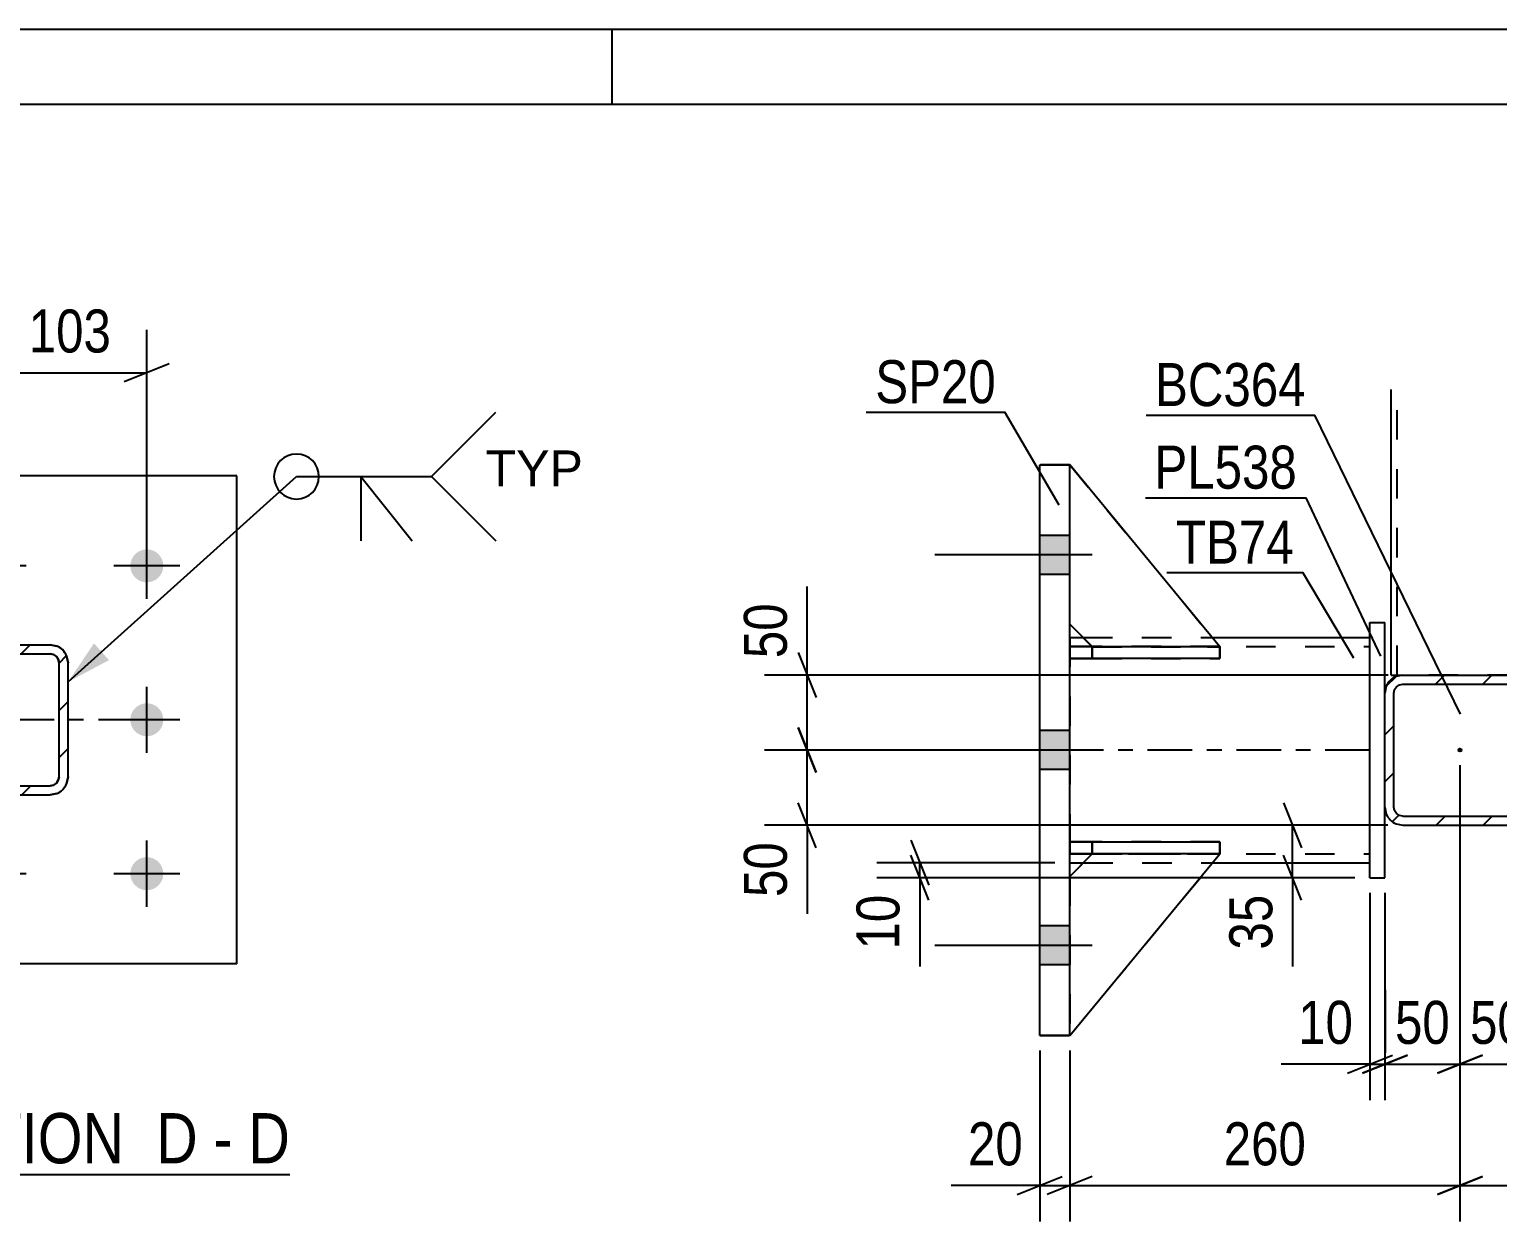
# Model space of a CAD drawing. Header units: millimetres. Extents: x 0 to 594, y 0 to 420.
# Drawn here: x 345.2 to 443, y 340.6 to 420 of the extents above; entities that cross this region are included whole.
import ezdxf

# ---------------------------------------------------------------- set-up
doc = ezdxf.new("R2010")
doc.units = ezdxf.units.MM
doc.linetypes.add('DXK_LINE_DOT2', pattern=[3.9198, 1.9599, -1.9599])
doc.linetypes.add('DXK_LINE_DOT3', pattern=[5.9187, 2.979, -0.9799, 0.9799, -0.9799])
doc.styles.add('Arial', font='ARIAL.TTF', dxfattribs={"height": 0.2})
doc.styles.add('Arial Narrow', font='ARIALN.TTF', dxfattribs={"height": 0.2})

# ---------------------------------------------------------------- blocks, each defined once
blk = doc.blocks.new('Unknown-570345895-1135 - 11720')
at = {"color": 5, "linetype": 'Continuous'}
for p, q in [((594, 420), (0, 420)), ((384, 415), (384, 420)), ((589, 415), (5, 415))]:
    blk.add_line(p, q, dxfattribs=at)
blk = doc.blocks.new('Unknown-570345895-14 - 3720')
at = {"color": 6, "linetype": 'Continuous'}
blk.add_line((334.454, 343.733), (362.525, 343.733), dxfattribs=at)
at = {"color": 0, "linetype": 'Continuous'}
for points in [[(352.563, 344.483), (352.563, 347.983), (334.454, 347.983), (334.454, 344.483)], [(356.381, 344.483), (356.381, 347.983), (353.613, 347.983), (353.613, 344.483)], [(358.706, 344.483), (358.706, 347.983), (357.431, 347.983), (357.431, 344.483)], [(362.525, 344.483), (362.525, 347.983), (359.756, 347.983), (359.756, 344.483)]]:
    blk.add_wipeout(points, dxfattribs=at)
at = {"color": 7, "linetype": 'Continuous', "style": 'Arial Narrow'}
for s, height, p in [('SECTION ', 3.3405, (334.454, 344.483)), ('D', 3.34, (353.613, 344.483)), ('D', 3.34, (359.756, 344.483)), ('-', 3.34, (357.431, 344.483))]:
    blk.add_text(s, height=height, dxfattribs=at).set_placement(p)
blk = doc.blocks.new('Part-570345895-3762 - 3720')
at = {"linetype": 'Continuous'}
h = blk.add_hatch(dxfattribs=at)
h.set_pattern_fill('', scale=0.7, style=0, pattern_type=0)
h.set_pattern_definition([(45, (338.936, 379.0197), (-1.57154, 1.57154), [])])
h.paths.add_polyline_path([(346.536, 379.02), (338.936, 379.02), (338.477, 378.928), (338.087, 378.668), (337.827, 378.279), (337.736, 377.82), (337.736, 370.22), (337.827, 369.761), (338.087, 369.371), (338.477, 369.111), (338.936, 369.02), (346.536, 369.02), (346.995, 369.111), (347.385, 369.371), (347.645, 369.761), (347.736, 370.22), (347.736, 377.82), (347.645, 378.279), (347.385, 378.668), (346.995, 378.928)])
h.paths.add_polyline_path([(347.09, 378.049), (347.136, 377.82), (347.136, 370.22), (347.09, 369.99), (346.96, 369.795), (346.766, 369.665), (346.536, 369.62), (338.936, 369.62), (338.706, 369.665), (338.512, 369.795), (338.382, 369.99), (338.336, 370.22), (338.336, 377.82), (338.382, 378.049), (338.512, 378.244), (338.706, 378.374), (338.936, 378.42), (346.536, 378.42), (346.766, 378.374), (346.96, 378.244)])
at = {"color": 7, "linetype": 'DXK_LINE_DOT3'}
for p, q in [((342.736, 364.02), (342.736, 384.02)), ((352.736, 374.02), (332.736, 374.02))]:
    blk.add_line(p, q, dxfattribs=at)
at = {"color": 7, "linetype": 'DXK_LINE_DOT2'}
for p, q in [((338.477, 378.928), (338.936, 379.02)), ((338.936, 379.02), (346.536, 379.02)), ((346.536, 379.02), (346.995, 378.928)), ((337.736, 377.82), (337.827, 378.279)), ((337.736, 370.22), (337.736, 377.82)), ((338.382, 378.049), (338.336, 377.82)), ((338.336, 370.22), (338.336, 377.82)), ((338.512, 378.244), (338.382, 378.049)), ((338.706, 378.374), (338.512, 378.244)), ((338.936, 378.42), (338.706, 378.374)), ((338.936, 378.42), (346.536, 378.42)), ((346.766, 378.374), (346.536, 378.42)), ((346.96, 378.244), (346.766, 378.374)), ((347.09, 378.049), (346.96, 378.244)), ((347.136, 377.82), (347.09, 378.049)), ((347.136, 370.22), (347.136, 377.82)), ((347.645, 378.279), (347.736, 377.82)), ((347.736, 370.22), (347.736, 377.82)), ((337.827, 369.761), (337.736, 370.22)), ((338.336, 370.22), (338.382, 369.99)), ((338.382, 369.99), (338.512, 369.795)), ((346.96, 369.795), (347.09, 369.99)), ((347.09, 369.99), (347.136, 370.22)), ((347.736, 370.22), (347.645, 369.761)), ((338.936, 369.02), (338.477, 369.111)), ((338.512, 369.795), (338.706, 369.665)), ((338.706, 369.665), (338.936, 369.62)), ((338.936, 369.62), (346.536, 369.62)), ((338.936, 369.02), (346.536, 369.02)), ((346.536, 369.62), (346.766, 369.665)), ((346.995, 369.111), (346.536, 369.02)), ((346.766, 369.665), (346.96, 369.795))]:
    blk.add_line(p, q, dxfattribs=at)
at = {"color": 2, "linetype": 'Continuous'}
for p, q in [((338.936, 379.02), (338.477, 378.928)), ((338.936, 379.02), (346.536, 379.02)), ((346.995, 378.928), (346.536, 379.02)), ((337.827, 378.279), (337.736, 377.82)), ((337.736, 370.22), (337.736, 377.82)), ((338.336, 377.82), (338.382, 378.049)), ((338.336, 370.22), (338.336, 377.82)), ((338.382, 378.049), (338.512, 378.244)), ((338.512, 378.244), (338.706, 378.374)), ((338.706, 378.374), (338.936, 378.42)), ((338.936, 378.42), (346.536, 378.42)), ((346.536, 378.42), (346.766, 378.374)), ((346.766, 378.374), (346.96, 378.244)), ((346.96, 378.244), (347.09, 378.049)), ((347.09, 378.049), (347.136, 377.82)), ((347.136, 370.22), (347.136, 377.82)), ((347.736, 377.82), (347.645, 378.279)), ((347.736, 370.22), (347.736, 377.82)), ((337.736, 370.22), (337.827, 369.761)), ((338.382, 369.99), (338.336, 370.22)), ((338.512, 369.795), (338.382, 369.99)), ((347.09, 369.99), (346.96, 369.795)), ((347.136, 370.22), (347.09, 369.99)), ((347.645, 369.761), (347.736, 370.22)), ((338.477, 369.111), (338.936, 369.02)), ((338.706, 369.665), (338.512, 369.795)), ((338.936, 369.62), (338.706, 369.665)), ((338.936, 369.62), (346.536, 369.62)), ((338.936, 369.02), (346.536, 369.02)), ((346.766, 369.665), (346.536, 369.62)), ((346.536, 369.02), (346.995, 369.111)), ((346.96, 369.795), (346.766, 369.665))]:
    blk.add_line(p, q, dxfattribs=at)
at = {"color": 7, "linetype": 'DXK_LINE_DOT2'}
for centre, start, end in [((338.936, 377.82), 112.5, 157.5), ((346.536, 377.82), 22.5, 67.5), ((338.936, 370.22), 202.5, 247.5), ((346.536, 370.22), 292.5, 337.5)]:
    blk.add_arc(centre, 1.2, start, end, dxfattribs=at)
at = {"color": 2, "linetype": 'Continuous'}
for centre, start, end in [((338.936, 377.82), 112.5, 157.5), ((346.536, 377.82), 22.5, 67.5), ((338.936, 370.22), 202.5, 247.5), ((346.536, 370.22), 292.5, 337.5)]:
    blk.add_arc(centre, 1.2, start, end, dxfattribs=at)
blk = doc.blocks.new('Bolt-570345895-3738 - 3720')
at = {"linetype": 'Continuous'}
for points in [[(332.486, 383.17, -1), (332.486, 385.37, -1)], [(342.736, 383.17, -1), (342.736, 385.37, -1)], [(352.986, 383.17, -1), (352.986, 385.37, -1)], [(332.486, 372.92, -1), (332.486, 375.12, -1)], [(352.986, 372.92, -1), (352.986, 375.12, -1)], [(332.486, 362.67, -1), (332.486, 364.87, -1)], [(342.736, 362.67, -1), (342.736, 364.87, -1)], [(352.986, 362.67, -1), (352.986, 364.87, -1)]]:
    blk.add_hatch(color=1, dxfattribs=at).paths.add_polyline_path(points)
at = {"color": 1, "linetype": 'Continuous'}
for p, q in [((332.486, 382.07), (332.486, 386.47)), ((342.736, 382.07), (342.736, 386.47)), ((352.986, 382.07), (352.986, 386.47)), ((334.686, 384.27), (330.286, 384.27)), ((344.936, 384.27), (340.536, 384.27)), ((355.186, 384.27), (350.786, 384.27)), ((332.486, 371.82), (332.486, 376.22)), ((352.986, 371.82), (352.986, 376.22)), ((334.686, 374.02), (330.286, 374.02)), ((355.186, 374.02), (350.786, 374.02)), ((332.486, 361.57), (332.486, 365.97)), ((342.736, 361.57), (342.736, 365.97)), ((352.986, 361.57), (352.986, 365.97)), ((334.686, 363.77), (330.286, 363.77)), ((344.936, 363.77), (340.536, 363.77)), ((355.186, 363.77), (350.786, 363.77))]:
    blk.add_line(p, q, dxfattribs=at)
blk = doc.blocks.new('Part-570345895-3726 - 3720')
at = {"color": 2, "linetype": 'Continuous'}
for p, q in [((358.986, 390.27), (326.486, 390.27)), ((326.486, 357.77), (326.486, 390.27)), ((358.986, 357.77), (358.986, 390.27)), ((358.986, 357.77), (326.486, 357.77))]:
    blk.add_line(p, q, dxfattribs=at)
blk = doc.blocks.new('Part-570345895-3460 - 3407')
at = {"color": 2, "linetype": 'Continuous'}
for p, q in [((412.486, 390.998), (412.486, 390.998)), ((412.486, 390.998), (414.486, 390.998)), ((412.486, 352.998), (412.486, 390.998)), ((414.486, 390.998), (414.486, 390.998)), ((414.486, 352.998), (414.486, 390.998)), ((414.486, 352.998), (412.486, 352.998))]:
    blk.add_line(p, q, dxfattribs=at)
at = {"color": 7, "linetype": 'DXK_LINE_DOT2'}
for p, q in [((414.486, 390.998), (412.486, 390.998)), ((412.486, 390.998), (412.486, 390.998)), ((414.486, 390.998), (414.486, 390.998)), ((412.486, 352.998), (414.486, 352.998))]:
    blk.add_line(p, q, dxfattribs=at)
blk = doc.blocks.new('Part-570345895-3473 - 3407')
at = {"color": 7, "linetype": 'DXK_LINE_DOT2'}
for p, q in [((414.486, 380.389), (414.486, 390.998)), ((414.486, 390.998), (424.486, 378.889)), ((414.486, 390.998), (424.486, 378.889)), ((415.986, 378.889), (414.486, 380.389)), ((415.986, 378.889), (414.486, 380.389)), ((424.486, 378.889), (415.986, 378.889)), ((415.986, 378.889), (415.986, 378.889)), ((415.986, 378.889), (424.486, 378.889)), ((424.486, 378.889), (424.486, 378.889))]:
    blk.add_line(p, q, dxfattribs=at)
blk = doc.blocks.new('Part-570345895-3438 - 3407')
at = {"color": 2, "linetype": 'Continuous'}
for p, q in [((434.486, 380.499), (434.486, 380.499)), ((434.486, 380.499), (435.486, 380.499)), ((434.486, 363.499), (434.486, 380.499)), ((435.486, 380.499), (435.486, 380.499)), ((435.486, 375.798), (435.486, 380.499)), ((435.486, 363.499), (435.486, 368.198)), ((434.486, 363.499), (434.486, 363.499)), ((434.486, 363.499), (435.486, 363.499)), ((435.486, 363.499), (435.486, 363.499))]:
    blk.add_line(p, q, dxfattribs=at)
at = {"color": 7, "linetype": 'DXK_LINE_DOT2'}
for p, q in [((434.486, 380.499), (435.486, 380.499)), ((435.486, 368.198), (435.486, 375.798)), ((434.486, 363.499), (435.486, 363.499))]:
    blk.add_line(p, q, dxfattribs=at)
blk = doc.blocks.new('Part-570345895-3486 - 3407')
at = {"color": 2, "linetype": 'Continuous'}
for p, q in [((414.486, 379.498), (415.377, 379.498)), ((423.983, 379.498), (434.486, 379.498)), ((414.486, 364.498), (415.396, 364.498)), ((423.998, 364.498), (434.486, 364.498))]:
    blk.add_line(p, q, dxfattribs=at)
at = {"color": 7, "linetype": 'DXK_LINE_DOT2'}
for p, q in [((414.486, 379.498), (414.486, 364.498)), ((414.486, 378.898), (434.486, 378.898)), ((415.377, 379.498), (423.983, 379.498)), ((434.486, 364.498), (434.486, 379.498)), ((414.486, 365.098), (434.486, 365.098)), ((415.396, 364.498), (423.998, 364.498))]:
    blk.add_line(p, q, dxfattribs=at)
at = {"color": 7, "linetype": 'DXK_LINE_DOT3'}
blk.add_line((434.486, 371.998), (414.486, 371.998), dxfattribs=at)
blk = doc.blocks.new('Bolt-570345895-3424 - 3407')
at = {"linetype": 'Continuous'}
for points in [[(414.486, 383.698), (414.486, 386.298), (412.486, 386.298), (412.486, 383.698)], [(414.486, 383.698), (414.486, 386.298), (412.486, 386.298), (412.486, 383.698)], [(414.486, 383.698), (414.486, 386.298), (412.486, 386.298), (412.486, 383.698)], [(414.486, 370.698), (414.486, 373.298), (412.486, 373.298), (412.486, 370.698)], [(414.486, 370.698), (414.486, 373.298), (412.486, 373.298), (412.486, 370.698)], [(414.486, 357.698), (414.486, 360.298), (412.486, 360.298), (412.486, 357.698)], [(414.486, 357.698), (414.486, 360.298), (412.486, 360.298), (412.486, 357.698)], [(414.486, 357.698), (414.486, 360.298), (412.486, 360.298), (412.486, 357.698)]]:
    blk.add_hatch(color=1, dxfattribs=at).paths.add_polyline_path(points)
at = {"color": 1, "linetype": 'Continuous'}
for p, q in [((414.486, 386.298), (412.486, 386.298)), ((414.486, 386.298), (412.486, 386.298)), ((414.486, 386.298), (412.486, 386.298)), ((415.986, 384.998), (405.486, 384.998)), ((415.986, 384.998), (405.486, 384.998)), ((415.986, 384.998), (405.486, 384.998)), ((414.486, 383.698), (412.486, 383.698)), ((414.486, 383.698), (412.486, 383.698)), ((414.486, 383.698), (412.486, 383.698)), ((414.486, 373.298), (412.486, 373.298)), ((414.486, 373.298), (412.486, 373.298)), ((415.986, 371.998), (405.486, 371.998)), ((415.986, 371.998), (405.486, 371.998)), ((414.486, 370.698), (412.486, 370.698)), ((414.486, 370.698), (412.486, 370.698)), ((414.486, 360.298), (412.486, 360.298)), ((414.486, 360.298), (412.486, 360.298)), ((414.486, 360.298), (412.486, 360.298)), ((415.986, 358.998), (405.486, 358.998)), ((415.986, 358.998), (405.486, 358.998)), ((415.986, 358.998), (405.486, 358.998)), ((414.486, 357.698), (412.486, 357.698)), ((414.486, 357.698), (412.486, 357.698)), ((414.486, 357.698), (412.486, 357.698))]:
    blk.add_line(p, q, dxfattribs=at)
blk = doc.blocks.new('Part-570345895-3469 - 3407')
at = {"color": 7, "linetype": 'DXK_LINE_DOT2'}
for p, q in [((414.486, 378.899), (415.986, 378.899)), ((424.486, 378.899), (414.486, 378.898)), ((414.486, 378.898), (414.486, 378.899)), ((414.486, 378.899), (414.486, 378.098)), ((415.986, 378.899), (424.486, 378.899)), ((415.986, 378.899), (415.986, 378.099)), ((424.486, 378.899), (424.486, 378.099)), ((415.986, 378.099), (414.486, 378.099)), ((424.486, 378.099), (414.486, 378.098)), ((424.486, 378.099), (415.986, 378.099))]:
    blk.add_line(p, q, dxfattribs=at)
blk = doc.blocks.new('Part-570345895-3470 - 3407')
at = {"color": 7, "linetype": 'DXK_LINE_DOT2'}
for p, q in [((414.486, 365.899), (415.986, 365.899)), ((424.486, 365.899), (414.486, 365.898)), ((414.486, 365.898), (414.486, 365.899)), ((414.486, 365.899), (414.486, 365.098)), ((415.986, 365.099), (414.486, 365.099)), ((424.486, 365.099), (414.486, 365.098)), ((415.986, 365.899), (424.486, 365.899)), ((415.986, 365.899), (415.986, 365.099)), ((424.486, 365.099), (415.986, 365.099)), ((424.486, 365.899), (424.486, 365.099))]:
    blk.add_line(p, q, dxfattribs=at)
blk = doc.blocks.new('Part-570345895-3471 - 3407')
at = {"color": 2, "linetype": 'Continuous'}
for p, q in [((414.486, 378.898), (423.66, 378.899)), ((414.486, 378.898), (414.486, 378.899)), ((414.486, 378.098), (414.486, 378.898)), ((424.486, 378.899), (424.478, 378.899)), ((424.486, 378.099), (424.486, 378.899)), ((424.486, 378.099), (414.486, 378.098)), ((414.486, 378.098), (414.486, 378.099))]:
    blk.add_line(p, q, dxfattribs=at)
at = {"color": 7, "linetype": 'DXK_LINE_DOT2'}
for p, q in [((414.486, 378.099), (414.486, 378.899)), ((415.986, 378.899), (414.486, 378.899)), ((415.986, 378.099), (415.986, 378.899)), ((415.986, 378.899), (424.478, 378.899)), ((423.66, 378.899), (424.478, 378.899)), ((414.486, 378.099), (415.986, 378.099)), ((415.986, 378.099), (424.486, 378.099))]:
    blk.add_line(p, q, dxfattribs=at)
blk = doc.blocks.new('Part-570345895-3472 - 3407')
at = {"color": 2, "linetype": 'Continuous'}
for p, q in [((414.486, 365.898), (424.486, 365.899)), ((414.486, 365.898), (414.486, 365.899)), ((414.486, 365.098), (414.486, 365.898)), ((424.486, 365.099), (414.486, 365.098)), ((414.486, 365.098), (414.486, 365.099)), ((424.486, 365.099), (424.486, 365.899))]:
    blk.add_line(p, q, dxfattribs=at)
at = {"color": 7, "linetype": 'DXK_LINE_DOT2'}
for p, q in [((414.486, 365.099), (414.486, 365.899)), ((415.986, 365.899), (414.486, 365.899)), ((414.486, 365.099), (415.986, 365.099)), ((415.986, 365.099), (415.986, 365.899)), ((424.486, 365.899), (415.986, 365.899)), ((415.986, 365.099), (424.486, 365.099))]:
    blk.add_line(p, q, dxfattribs=at)
blk = doc.blocks.new('Part-570345895-3474 - 3407')
at = {"color": 2, "linetype": 'Continuous'}
for p, q in [((424.486, 378.889), (414.486, 390.998)), ((415.976, 378.898), (414.486, 380.389)), ((423.66, 378.889), (424.486, 378.889)), ((424.486, 378.889), (424.486, 378.889))]:
    blk.add_line(p, q, dxfattribs=at)
at = {"color": 7, "linetype": 'DXK_LINE_DOT2'}
for p, q in [((414.486, 380.389), (414.486, 390.998)), ((414.486, 390.998), (424.486, 378.889)), ((415.986, 378.889), (414.486, 380.389)), ((415.986, 378.889), (415.976, 378.898)), ((424.486, 378.889), (415.986, 378.889)), ((415.986, 378.889), (415.986, 378.889)), ((415.986, 378.889), (423.66, 378.889))]:
    blk.add_line(p, q, dxfattribs=at)
blk = doc.blocks.new('Part-570345895-3475 - 3407')
at = {"color": 7, "linetype": 'DXK_LINE_DOT2'}
for p, q in [((415.986, 365.088), (414.486, 363.588)), ((414.486, 352.998), (424.486, 365.088)), ((414.486, 363.588), (415.986, 365.088)), ((414.486, 352.998), (424.486, 365.088)), ((424.486, 365.088), (415.986, 365.088)), ((415.986, 365.088), (415.986, 365.088)), ((415.986, 365.088), (424.486, 365.088)), ((424.486, 365.088), (424.486, 365.088)), ((414.486, 363.588), (414.486, 352.998))]:
    blk.add_line(p, q, dxfattribs=at)
blk = doc.blocks.new('Part-570345895-3476 - 3407')
at = {"color": 2, "linetype": 'Continuous'}
for p, q in [((415.986, 365.088), (414.486, 363.588)), ((414.486, 352.998), (424.486, 365.088)), ((424.486, 365.088), (415.986, 365.088)), ((415.986, 365.088), (415.986, 365.088)), ((424.486, 365.088), (424.486, 365.088))]:
    blk.add_line(p, q, dxfattribs=at)
at = {"color": 7, "linetype": 'DXK_LINE_DOT2'}
for p, q in [((414.486, 363.588), (415.986, 365.088)), ((414.486, 352.998), (424.486, 365.088)), ((415.986, 365.088), (424.486, 365.088)), ((414.486, 363.588), (414.486, 352.998))]:
    blk.add_line(p, q, dxfattribs=at)
blk = doc.blocks.new('Part-570345895-3499 - 3407')
at = {"linetype": 'Continuous'}
h = blk.add_hatch(dxfattribs=at)
h.set_pattern_fill('', scale=0.7, style=0, pattern_type=0)
h.set_pattern_definition([(45, (436.227, 376.9065), (-1.57154, 1.57154), [])])
h.paths.add_polyline_path([(436.686, 376.998), (436.227, 376.907), (435.838, 376.646), (435.577, 376.257), (435.486, 375.798), (435.486, 368.198), (435.577, 367.739), (435.838, 367.349), (436.227, 367.089), (436.686, 366.998), (444.286, 366.998), (444.745, 367.089), (445.135, 367.349), (445.395, 367.739), (445.486, 368.198), (445.486, 375.798), (445.395, 376.257), (445.135, 376.646), (444.745, 376.907), (444.286, 376.998)])
h.paths.add_polyline_path([(444.286, 376.398), (444.516, 376.352), (444.71, 376.222), (444.84, 376.027), (444.886, 375.798), (444.886, 368.198), (444.84, 367.968), (444.71, 367.774), (444.516, 367.644), (444.286, 367.598), (436.686, 367.598), (436.457, 367.644), (436.262, 367.774), (436.132, 367.968), (436.086, 368.198), (436.086, 375.798), (436.132, 376.027), (436.262, 376.222), (436.457, 376.352), (436.686, 376.398)])
blk.add_hatch(color=246, dxfattribs=at).paths.add_polyline_path([(440.486, 371.898, -1), (440.486, 372.098, -1)])
at = {"color": 2, "linetype": 'Continuous'}
for p, q in [((436.686, 376.998), (436.227, 376.907)), ((436.686, 376.998), (436.686, 376.998)), ((436.686, 376.998), (444.286, 376.998)), ((444.286, 376.998), (444.286, 376.998)), ((444.745, 376.907), (444.286, 376.998)), ((435.577, 376.257), (435.486, 375.798)), ((435.486, 375.798), (435.486, 375.798)), ((435.486, 368.198), (435.486, 375.798)), ((436.086, 375.798), (436.132, 376.027)), ((436.086, 375.798), (436.086, 375.798)), ((436.086, 368.198), (436.086, 375.798)), ((436.132, 376.027), (436.262, 376.222)), ((436.262, 376.222), (436.457, 376.352)), ((436.457, 376.352), (436.686, 376.398)), ((436.686, 376.398), (436.686, 376.398)), ((436.686, 376.398), (444.286, 376.398)), ((444.286, 376.398), (444.286, 376.398)), ((444.286, 376.398), (444.516, 376.352)), ((444.516, 376.352), (444.71, 376.222)), ((444.71, 376.222), (444.84, 376.027)), ((444.84, 376.027), (444.886, 375.798)), ((444.886, 375.798), (444.886, 375.798)), ((444.886, 368.198), (444.886, 375.798)), ((445.486, 375.798), (445.395, 376.257)), ((445.486, 375.798), (445.486, 375.798)), ((445.486, 368.198), (445.486, 375.798)), ((435.486, 368.198), (435.486, 368.198)), ((435.486, 368.198), (435.577, 367.739)), ((436.086, 368.198), (436.086, 368.198)), ((436.132, 367.968), (436.086, 368.198)), ((436.262, 367.774), (436.132, 367.968)), ((444.84, 367.968), (444.71, 367.774)), ((444.886, 368.198), (444.84, 367.968)), ((444.886, 368.198), (444.886, 368.198)), ((445.395, 367.739), (445.486, 368.198)), ((445.486, 368.198), (445.486, 368.198)), ((436.227, 367.089), (436.686, 366.998)), ((436.457, 367.644), (436.262, 367.774)), ((436.686, 367.598), (436.457, 367.644)), ((436.686, 367.598), (436.686, 367.598)), ((436.686, 367.598), (444.286, 367.598)), ((436.686, 366.998), (436.686, 366.998)), ((436.686, 366.998), (444.286, 366.998)), ((444.516, 367.644), (444.286, 367.598)), ((444.286, 367.598), (444.286, 367.598)), ((444.286, 366.998), (444.745, 367.089)), ((444.286, 366.998), (444.286, 366.998)), ((444.71, 367.774), (444.516, 367.644))]:
    blk.add_line(p, q, dxfattribs=at)
at = {"color": 7, "linetype": 'DXK_LINE_DOT3'}
blk.add_line((440.486, 371.998), (440.486, 371.998), dxfattribs=at)
at = {"color": 246, "linetype": 'DXK_LINE_DOT2'}
blk.add_line((440.486, 371.998), (440.486, 371.998), dxfattribs=at)
at = {"color": 246, "linetype": 'Continuous'}
blk.add_circle((440.486, 371.998), 0.1, dxfattribs=at)
at = {"color": 2, "linetype": 'Continuous'}
for centre, start, end in [((436.686, 375.798), 112.5, 157.5), ((444.286, 375.798), 22.5, 67.5), ((436.686, 368.198), 202.5, 247.5), ((444.286, 368.198), 292.5, 337.5)]:
    blk.add_arc(centre, 1.2, start, end, dxfattribs=at)
blk = doc.blocks.new('Part-570345895-3500 - 3407')
at = {"color": 2, "linetype": 'Continuous'}
for p, q in [((435.911, 376.998), (435.911, 396.007)), ((445.061, 376.998), (445.061, 396.007)), ((435.911, 376.998), (436.686, 376.998)), ((445.061, 376.998), (444.286, 376.998))]:
    blk.add_line(p, q, dxfattribs=at)
at = {"color": 7, "linetype": 'DXK_LINE_DOT2'}
for p, q in [((436.311, 376.998), (436.311, 396.007)), ((444.661, 376.998), (444.661, 396.007)), ((436.311, 376.998), (436.342, 376.998)), ((436.342, 376.998), (436.428, 376.998)), ((436.428, 376.998), (436.558, 376.998)), ((444.286, 376.998), (436.686, 376.998))]:
    blk.add_line(p, q, dxfattribs=at)
blk = doc.blocks.new('StraightDimension-570345895-3802 - 3720')
at = {"color": 7, "linetype": 'Continuous'}
for p, q in [((342.736, 375.02), (342.736, 399.981)), ((352.986, 385.27), (352.986, 399.981)), ((341.236, 396.531), (344.236, 397.731)), ((354.486, 397.731), (351.486, 396.531)), ((342.736, 397.131), (352.986, 397.131))]:
    blk.add_line(p, q, dxfattribs=at)
at = {"color": 0}
blk.add_wipeout([(351.203, 397.881), (351.203, 402.081), (344.519, 402.081), (344.519, 397.881)], dxfattribs=at)
at = {"color": 3, "style": 'Arial Narrow'}
blk.add_text('103', height=2.8633, dxfattribs=at).set_placement((345.119, 398.481))
blk = doc.blocks.new('StraightDimension-570345895-3683 - 3407')
at = {"color": 7, "linetype": 'Continuous'}
for p, q in [((440.486, 370.998), (440.486, 348.686)), ((435.486, 362.499), (435.486, 348.686)), ((433.986, 350.486), (436.986, 351.686)), ((441.986, 351.686), (438.986, 350.486)), ((435.486, 351.086), (440.486, 351.086))]:
    blk.add_line(p, q, dxfattribs=at)
at = {"color": 0}
blk.add_wipeout([(440.414, 351.836), (440.414, 356.036), (435.558, 356.036), (435.558, 351.836)], dxfattribs=at)
at = {"color": 3, "style": 'Arial Narrow'}
blk.add_text('50', height=2.8633, dxfattribs=at).set_placement((436.158, 352.436))
blk = doc.blocks.new('StraightDimension-570345895-3642 - 3407')
at = {"color": 7, "linetype": 'Continuous'}
for p, q in [((440.486, 370.998), (440.486, 340.598)), ((414.486, 351.998), (414.486, 340.598)), ((415.986, 343.598), (412.986, 342.398)), ((438.986, 342.398), (441.986, 343.598)), ((414.486, 342.998), (440.486, 342.998))]:
    blk.add_line(p, q, dxfattribs=at)
at = {"color": 0}
blk.add_wipeout([(430.828, 343.748), (430.828, 347.948), (424.144, 347.948), (424.144, 343.748)], dxfattribs=at)
at = {"color": 3, "style": 'Arial Narrow'}
blk.add_text('260', height=2.8633, dxfattribs=at).set_placement((424.744, 344.348))
blk = doc.blocks.new('StraightDimension-570345895-3673 - 3407')
at = {"color": 7, "linetype": 'Continuous'}
for p, q in [((434.486, 362.499), (434.486, 348.686)), ((435.486, 362.499), (435.486, 348.686)), ((432.986, 350.486), (435.986, 351.686)), ((436.986, 351.686), (433.986, 350.486)), ((434.486, 351.086), (428.58, 351.086)), ((434.486, 351.086), (428.58, 351.086)), ((434.486, 351.086), (435.486, 351.086))]:
    blk.add_line(p, q, dxfattribs=at)
at = {"color": 0}
blk.add_wipeout([(433.961, 351.836), (433.961, 356.036), (429.105, 356.036), (429.105, 351.836)], dxfattribs=at)
at = {"color": 3, "style": 'Arial Narrow'}
blk.add_text('10', height=2.8633, dxfattribs=at).set_placement((429.705, 352.436))
blk = doc.blocks.new('StraightDimension-570345895-3540 - 3407')
at = {"color": 7, "linetype": 'Continuous'}
for p, q in [((396.985, 376.998), (396.985, 382.904)), ((396.985, 376.998), (396.985, 382.904)), ((396.385, 378.498), (397.585, 375.498)), ((435.711, 376.998), (394.135, 376.998)), ((396.985, 371.998), (396.985, 376.998)), ((397.585, 370.498), (396.385, 373.498)), ((406.986, 371.998), (394.135, 371.998))]:
    blk.add_line(p, q, dxfattribs=at)
at = {"color": 0}
blk.add_wipeout([(396.235, 382.379), (392.035, 382.379), (392.035, 377.523), (396.235, 377.523)], dxfattribs=at)
at = {"color": 3, "style": 'Arial Narrow'}
blk.add_text('50', height=2.8633, rotation=90.00021, dxfattribs=at).set_placement((395.635, 378.123))
blk = doc.blocks.new('StraightDimension-570345895-3656 - 3407')
at = {"color": 7, "linetype": 'Continuous'}
for p, q in [((412.486, 351.998), (412.486, 340.598)), ((414.486, 351.998), (414.486, 340.598)), ((410.986, 342.398), (413.986, 343.598)), ((415.986, 343.598), (412.986, 342.398)), ((412.486, 342.998), (406.579, 342.998)), ((412.486, 342.998), (406.579, 342.998)), ((412.486, 342.998), (414.486, 342.998))]:
    blk.add_line(p, q, dxfattribs=at)
at = {"color": 0}
blk.add_wipeout([(411.961, 343.748), (411.961, 347.948), (407.104, 347.948), (407.104, 343.748)], dxfattribs=at)
at = {"color": 3, "style": 'Arial Narrow'}
blk.add_text('20', height=2.8633, dxfattribs=at).set_placement((407.704, 344.348))
blk = doc.blocks.new('StraightDimension-570345895-3558 - 3407')
at = {"color": 7, "linetype": 'Continuous'}
for p, q in [((396.385, 373.498), (397.585, 370.498)), ((406.986, 371.998), (394.135, 371.998)), ((396.985, 366.998), (396.985, 371.998)), ((397.585, 365.498), (396.385, 368.498)), ((435.686, 366.998), (394.135, 366.998)), ((396.985, 366.998), (396.985, 361.092)), ((396.985, 366.998), (396.985, 361.092))]:
    blk.add_line(p, q, dxfattribs=at)
at = {"color": 0}
blk.add_wipeout([(396.235, 366.473), (392.035, 366.473), (392.035, 361.617), (396.235, 361.617)], dxfattribs=at)
at = {"color": 3, "style": 'Arial Narrow'}
blk.add_text('50', height=2.8633, rotation=90.00021, dxfattribs=at).set_placement((395.635, 362.217))
blk = doc.blocks.new('StraightDimension-570345895-3576 - 3407')
at = {"color": 7, "linetype": 'Continuous'}
for p, q in [((428.73, 368.498), (429.93, 365.498)), ((435.686, 366.998), (426.48, 366.998)), ((429.33, 363.499), (429.33, 366.998)), ((429.93, 361.999), (428.73, 364.999)), ((433.486, 363.499), (426.48, 363.499)), ((429.33, 363.499), (429.33, 357.592)), ((429.33, 363.499), (429.33, 357.592))]:
    blk.add_line(p, q, dxfattribs=at)
at = {"color": 0}
blk.add_wipeout([(428.58, 362.974), (424.38, 362.974), (424.38, 358.117), (428.58, 358.117)], dxfattribs=at)
at = {"color": 3, "style": 'Arial Narrow'}
blk.add_text('35', height=2.8633, rotation=90.00021, dxfattribs=at).set_placement((427.98, 358.717))
blk = doc.blocks.new('StraightDimension-570345895-3598 - 3407')
at = {"color": 7, "linetype": 'Continuous'}
for p, q in [((403.886, 365.998), (405.086, 362.998)), ((405.086, 361.999), (403.886, 364.999)), ((413.486, 364.498), (401.636, 364.498)), ((404.486, 363.499), (404.486, 364.498)), ((433.486, 363.499), (401.636, 363.499)), ((404.486, 363.499), (404.486, 357.592)), ((404.486, 363.499), (404.486, 357.592))]:
    blk.add_line(p, q, dxfattribs=at)
at = {"color": 0}
blk.add_wipeout([(403.736, 362.974), (399.536, 362.974), (399.536, 358.117), (403.736, 358.117)], dxfattribs=at)
at = {"color": 3, "style": 'Arial Narrow'}
blk.add_text('10', height=2.8633, rotation=90.00021, dxfattribs=at).set_placement((403.136, 358.717))
blk = doc.blocks.new('StraightDimension-570345895-3628 - 3407')
at = {"color": 7, "linetype": 'Continuous'}
for p, q in [((440.486, 370.998), (440.486, 340.598)), ((466.487, 351.998), (466.487, 340.598)), ((441.986, 343.598), (438.986, 342.398)), ((464.987, 342.398), (467.987, 343.598)), ((440.486, 342.998), (466.487, 342.998))]:
    blk.add_line(p, q, dxfattribs=at)
at = {"color": 0}
blk.add_wipeout([(456.829, 343.748), (456.829, 347.948), (450.144, 347.948), (450.144, 343.748)], dxfattribs=at)
at = {"color": 3, "style": 'Arial Narrow'}
blk.add_text('260', height=2.8633, dxfattribs=at).set_placement((450.744, 344.348))
blk = doc.blocks.new('StraightDimension-570345895-3691 - 3407')
at = {"color": 7, "linetype": 'Continuous'}
for p, q in [((440.486, 370.998), (440.486, 348.686)), ((445.486, 362.499), (445.486, 348.686)), ((438.986, 350.486), (441.986, 351.686)), ((446.986, 351.686), (443.986, 350.486)), ((440.486, 351.086), (445.486, 351.086))]:
    blk.add_line(p, q, dxfattribs=at)
at = {"color": 0}
blk.add_wipeout([(445.414, 351.836), (445.414, 356.036), (440.558, 356.036), (440.558, 351.836)], dxfattribs=at)
at = {"color": 3, "style": 'Arial Narrow'}
blk.add_text('50', height=2.8633, dxfattribs=at).set_placement((441.158, 352.436))
blk = doc.blocks.new('WeldMark-570345895-3821 - 3720')
at = {"linetype": 'Continuous'}
blk.add_hatch(color=30, dxfattribs=at).paths.add_polyline_path([(350.469, 377.992), (347.736, 376.545), (349.467, 379.108)])
at = {"color": 30, "linetype": 'Continuous'}
for p, q in [((347.736, 376.545), (362.958, 390.218)), ((362.958, 390.218), (371.958, 390.218))]:
    blk.add_line(p, q, dxfattribs=at)
at = {"color": 3, "linetype": 'Continuous'}
for q in [(370.673, 385.932), (367.244, 385.932)]:
    blk.add_line((367.244, 390.218), q, dxfattribs=at)
for start, end in [(90, 270), (270, 90)]:
    blk.add_arc((362.958, 390.218), 1.5, start, end, dxfattribs=at)
at = {"color": 0, "linetype": 'Continuous'}
blk.add_wipeout([(382.038, 389.568), (382.038, 392.068), (375.558, 392.068), (375.558, 389.568)], dxfattribs=at)
blk.add_wipeout([(382.038, 389.568), (382.038, 392.068), (375.558, 392.068), (375.558, 389.568)], dxfattribs=at)
at = {"color": 3, "linetype": 'Continuous'}
for q in [(376.244, 394.504), (376.244, 385.932)]:
    blk.add_line((371.958, 390.218), q, dxfattribs=at)
at = {"color": 3, "linetype": 'Continuous', "style": 'Arial'}
blk.add_text('TYP', height=2.3877, dxfattribs=at).set_placement((375.558, 389.568))
blk = doc.blocks.new('Mark-570345895-3434 - 3407')
at = {"color": 30, "linetype": 'Continuous'}
for p in [(419.528, 388.812), (435.214, 378.265)]:
    blk.add_line(p, (430.232, 388.812), dxfattribs=at)
at = {"color": 0}
blk.add_wipeout([(429.632, 389.412), (429.632, 392.412), (420.128, 392.412), (420.128, 389.412)], dxfattribs=at)
blk.add_wipeout([(429.632, 389.412), (429.632, 392.412), (420.128, 392.412), (420.128, 389.412)], dxfattribs=at)
at = {"color": 3, "style": 'Arial Narrow'}
blk.add_text('PL538', height=2.8633, dxfattribs=at).set_placement((420.128, 389.412))
blk = doc.blocks.new('Mark-570345895-3456 - 3407')
at = {"color": 30, "linetype": 'Continuous'}
for p in [(400.928, 394.503), (413.775, 388.303)]:
    blk.add_line(p, (410.167, 394.503), dxfattribs=at)
at = {"color": 0}
blk.add_wipeout([(409.567, 395.103), (409.567, 398.103), (401.528, 398.103), (401.528, 395.103)], dxfattribs=at)
blk.add_wipeout([(409.567, 395.103), (409.567, 398.103), (401.528, 398.103), (401.528, 395.103)], dxfattribs=at)
at = {"color": 3, "style": 'Arial Narrow'}
blk.add_text('SP20', height=2.8633, dxfattribs=at).set_placement((401.528, 395.103))
blk = doc.blocks.new('Mark-570345895-3482 - 3407')
at = {"color": 30, "linetype": 'Continuous'}
for p in [(420.964, 383.822), (433.42, 378.126)]:
    blk.add_line(p, (430.019, 383.822), dxfattribs=at)
at = {"color": 0}
blk.add_wipeout([(429.419, 384.422), (429.419, 387.422), (421.564, 387.422), (421.564, 384.422)], dxfattribs=at)
blk.add_wipeout([(429.419, 384.422), (429.419, 387.422), (421.564, 387.422), (421.564, 384.422)], dxfattribs=at)
at = {"color": 3, "style": 'Arial Narrow'}
blk.add_text('TB74', height=2.8633, dxfattribs=at).set_placement((421.564, 384.422))
blk = doc.blocks.new('Mark-570345895-3495 - 3407')
at = {"color": 30, "linetype": 'Continuous'}
for p in [(419.569, 394.312), (440.518, 374.397)]:
    blk.add_line(p, (430.817, 394.312), dxfattribs=at)
at = {"color": 0}
blk.add_wipeout([(430.217, 394.912), (430.217, 397.912), (420.169, 397.912), (420.169, 394.912)], dxfattribs=at)
blk.add_wipeout([(430.217, 394.912), (430.217, 397.912), (420.169, 397.912), (420.169, 394.912)], dxfattribs=at)
at = {"color": 3, "style": 'Arial Narrow'}
blk.add_text('BC364', height=2.8633, dxfattribs=at).set_placement((420.169, 394.912))

msp = doc.modelspace()

# ---------------------------------------------------------------- block references
for name in ['Unknown-570345895-1135 - 11720', 'Part-570345895-3500 - 3407', 'Part-570345895-3460 - 3407', 'Part-570345895-3473 - 3407', 'Part-570345895-3474 - 3407', 'Part-570345895-3726 - 3720', 'Bolt-570345895-3738 - 3720', 'Bolt-570345895-3424 - 3407', 'Part-570345895-3762 - 3720', 'Part-570345895-3438 - 3407', 'Part-570345895-3486 - 3407', 'Part-570345895-3469 - 3407', 'Part-570345895-3471 - 3407', 'Part-570345895-3499 - 3407', 'Part-570345895-3470 - 3407', 'Part-570345895-3472 - 3407', 'Part-570345895-3475 - 3407', 'Part-570345895-3476 - 3407']:
    msp.add_blockref(name, (0, 0))

# ---------------------------------------------------------------- next in the draw order: block references
for name in ['StraightDimension-570345895-3802 - 3720', 'Mark-570345895-3456 - 3407', 'StraightDimension-570345895-3683 - 3407', 'Unknown-570345895-14 - 3720']:
    msp.add_blockref(name, (0, 0))

# ---------------------------------------------------------------- next in the draw order: block references
for name in ['WeldMark-570345895-3821 - 3720', 'StraightDimension-570345895-3642 - 3407']:
    msp.add_blockref(name, (0, 0))

# ---------------------------------------------------------------- next in the draw order: block references
for name in ['StraightDimension-570345895-3540 - 3407', 'StraightDimension-570345895-3628 - 3407', 'StraightDimension-570345895-3673 - 3407', 'StraightDimension-570345895-3656 - 3407']:
    msp.add_blockref(name, (0, 0))

# ---------------------------------------------------------------- next in the draw order: block references
for name in ['Mark-570345895-3434 - 3407', 'StraightDimension-570345895-3558 - 3407', 'StraightDimension-570345895-3691 - 3407']:
    msp.add_blockref(name, (0, 0))

# ---------------------------------------------------------------- next in the draw order: block references
for name in ['Mark-570345895-3482 - 3407', 'StraightDimension-570345895-3576 - 3407']:
    msp.add_blockref(name, (0, 0))

# ---------------------------------------------------------------- next in the draw order: block references
for name in ['Mark-570345895-3495 - 3407', 'StraightDimension-570345895-3598 - 3407']:
    msp.add_blockref(name, (0, 0))

doc.saveas('drawing.dxf')
